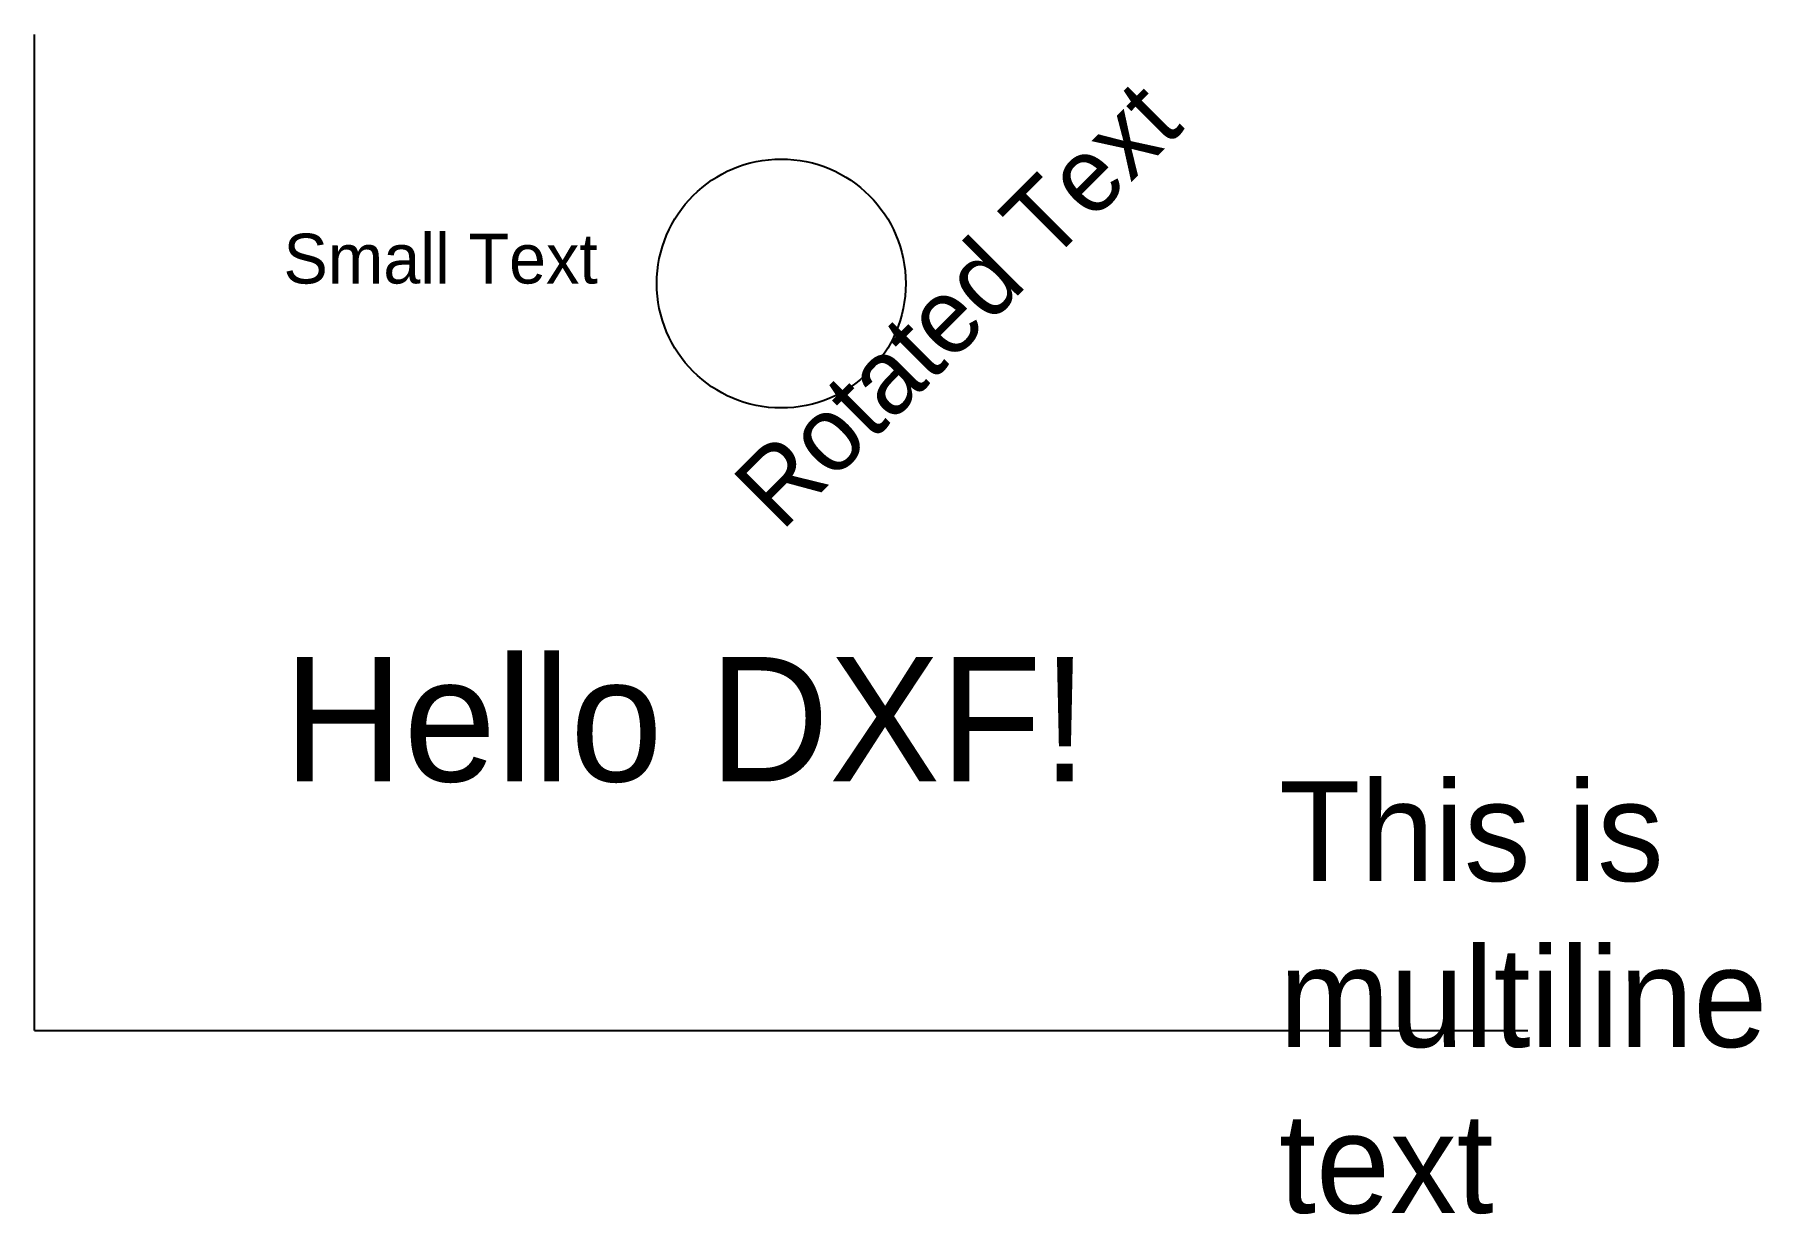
# Model space of a CAD drawing. Header units: metres. Extents: x 0 to 69.4, y -7.4 to 40.
import ezdxf

# ---------------------------------------------------------------- set-up
doc = ezdxf.new("R2010")
doc.units = ezdxf.units.M

msp = doc.modelspace()

# ---------------------------------------------------------------- linework, layer by layer
for q in [(0, 40), (60, 0)]:
    msp.add_line((0, 0), q)
msp.add_circle((30, 30), 5)

# ---------------------------------------------------------------- texts
msp.add_text('Rotated Text', height=3, rotation=45).set_placement((30, 20))
for s, height, p in [('Small Text', 2, (10, 30)), ('Hello DXF!', 5, (10, 10))]:
    msp.add_text(s, height=height).set_placement(p)
at = {"insert": (50, 10), "char_height": 4, "width": 20, "attachment_point": 1}
msp.add_mtext('This is\\Pmultiline\\Ptext', dxfattribs=at)

doc.saveas('drawing.dxf')
